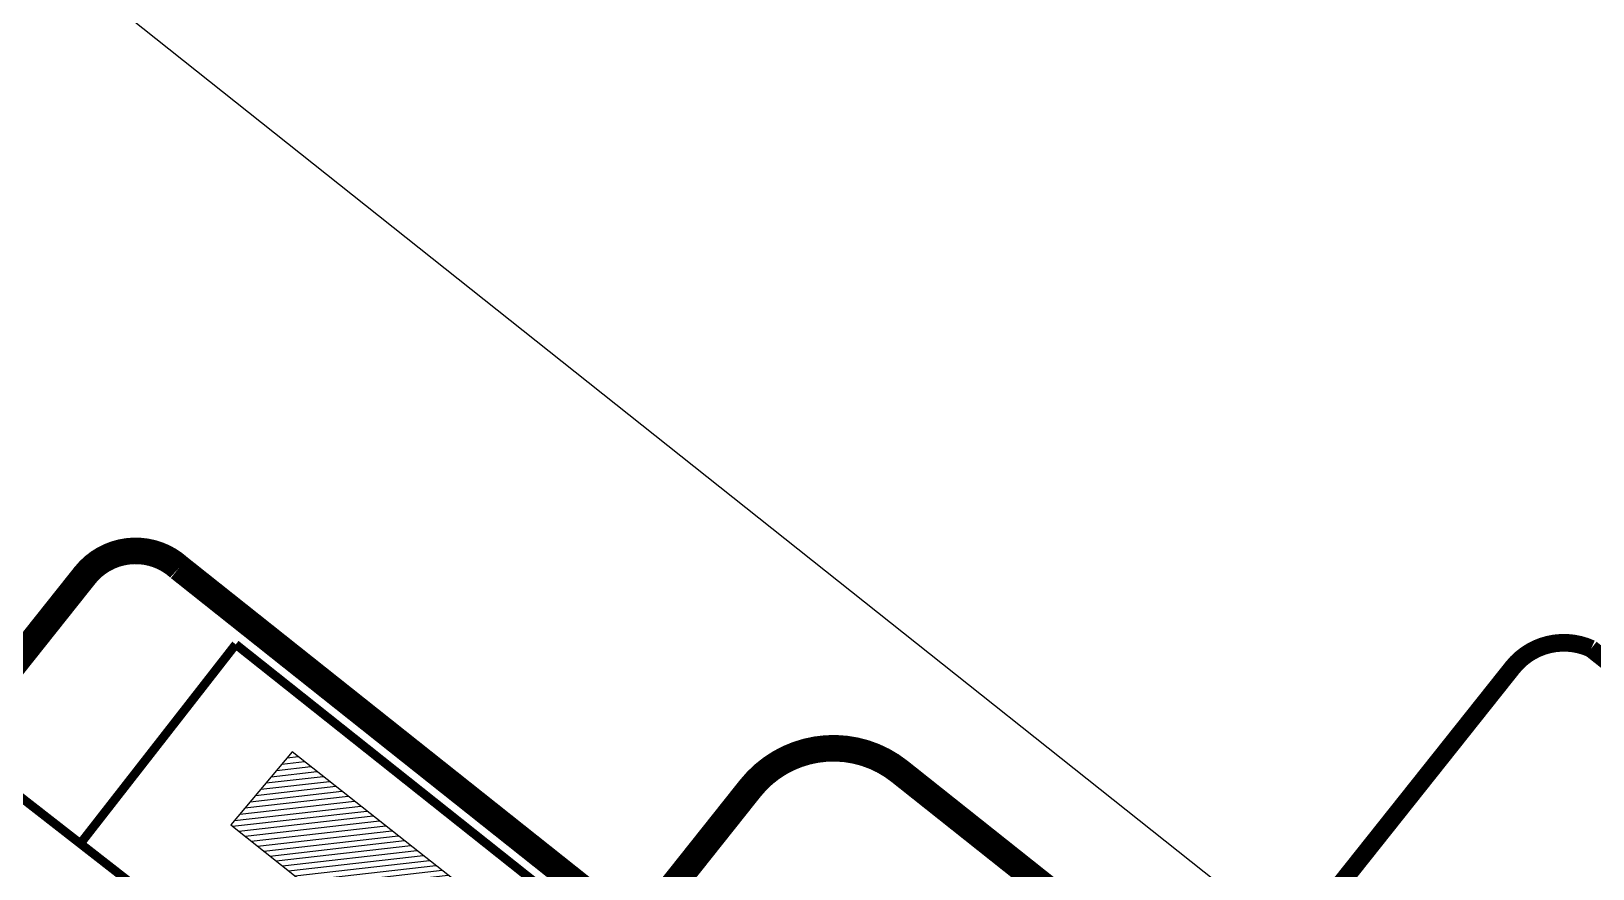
# Model space of a CAD drawing. Header units: metres. Extents: x -664657 to -643449, y -1076720 to -1062383.
# Drawn here: x -661101.9 to -660925.4, y -1065418.9 to -1065324.3 of the extents above; entities that cross this region are included whole.
import ezdxf

# ---------------------------------------------------------------- set-up
doc = ezdxf.new("R2010")
doc.units = ezdxf.units.M
doc.header["$LTSCALE"] = 0.1
doc.linetypes.add('DASHED', pattern=[19.05, 12.7, -6.35])
doc.linetypes.add('EVENDASH', pattern=[6.35, 3.175, -3.175])
for name, color, linetype in [('AA_THER_DOPRAVA', 142, 'Continuous'), ('AA_THER_katastr', 7, 'Continuous'), ('AA_THER_SRAFY KATASTR', 14, 'Continuous')]:
    doc.layers.add(name, color=color, linetype=linetype)
doc.layers.add('FLOATING-WINDOWS', color=2, linetype='Continuous', plot=False)

msp = doc.modelspace()

# ---------------------------------------------------------------- hatches: boundary and pattern name
at = {"layer": 'AA_THER_SRAFY KATASTR'}
h = msp.add_hatch(dxfattribs=at)
h.set_pattern_fill('ANSI31', color=256, scale=0.2, style=0)
h.set_pattern_definition([(6.512676, (-656813.00584, -1068876.23894), (-0.07202362, 0.63090221), [])])
h.paths.add_polyline_path([(-661134.693, -1065395.811), (-661125.88, -1065403.186), (-661159.63, -1065446.057), (-661168.13, -1065439.432)])
h.paths.add_polyline_path([(-661102.505, -1065421.811), (-661093.693, -1065429.04), (-661104.38, -1065442.79), (-661115.443, -1065456.936), (-661125.13, -1065469.799), (-661126.597, -1065471.749), (-661129.068, -1065469.799), (-661135.855, -1065464.403), (-661124.568, -1065449.811), (-661113.505, -1065435.561)])
h.paths.add_polyline_path([(-661181.005, -1065441.414), (-661173.13, -1065448.164), (-661193.818, -1065475.823), (-661228.255, -1065519.174), (-661237.005, -1065512.174)])
h.paths.add_polyline_path([(-661079.318, -1065413.936), (-661009.13, -1065469.811), (-661008.255, -1065470.436), (-661001.318, -1065461.936), (-661015.005, -1065451.061), (-661029.38, -1065439.686), (-661043.568, -1065428.436), (-661058.005, -1065417.061), (-661072.38, -1065405.686)])

# ---------------------------------------------------------------- linework, layer by layer
at = {"layer": 'AA_THER_DOPRAVA', "color": 136, "linetype": 'EVENDASH', "ltscale": 5, "const_width": 3}
for points in [[(-661168.092, -1065580.946), (-661213.214, -1065545.071, -0.4812893), (-661213.237, -1065533.449), (-661095.795, -1065385.738, -0.4338836), (-661085.15, -1065384.881), (-660987.455, -1065462.556)], [(-660997.922, -1065454.234), (-660985.076, -1065438.078, 0.4142136), (-660987.001, -1065421.216), (-661003.765, -1065407.888, 0.4142136), (-661020.626, -1065409.813), (-661033.472, -1065425.969)]]:
    msp.add_lwpolyline(points, format="xyb", dxfattribs=at)
at = {"layer": 'AA_THER_DOPRAVA', "color": 23, "linetype": 'DASHED', "ltscale": 0.5, "const_width": 1}
for points in [[(-661078.753, -1065393.544), (-660991.302, -1065463.074), (-661004.423, -1065479.577), (-661009.879, -1065482.426), (-661030.37, -1065467.488), (-661104.448, -1065409.714)], [(-661078.753, -1065393.544), (-661096.312, -1065416.059)]]:
    msp.add_lwpolyline(points, dxfattribs=at)
at = {"layer": 'AA_THER_DOPRAVA', "linetype": 'DASHED', "ltscale": 2, "const_width": 2}
msp.add_lwpolyline([(-660987.304, -1065462.579), (-660934.496, -1065396.159, -0.3443945), (-660925.625, -1065394.029), (-660849.332, -1065454.687)], format="xyb", dxfattribs=at)
at = {"layer": 'AA_THER_katastr'}
msp.add_lwpolyline([(-661079.318, -1065413.936), (-661009.13, -1065469.811), (-661008.255, -1065470.436), (-661001.318, -1065461.936), (-661015.005, -1065451.061), (-661029.38, -1065439.686), (-661043.568, -1065428.436), (-661058.005, -1065417.061), (-661072.38, -1065405.686)], close=True, dxfattribs=at)
at = {"layer": 'FLOATING-WINDOWS', "linetype": 'ByBlock', "lineweight": -3}
msp.add_lwpolyline([(-661328.851, -1065512.88), (-661000.098, -1065774.263), (-660815.262, -1065541.788), (-661144.015, -1065280.404)], close=True, dxfattribs=at)

doc.saveas('drawing.dxf')
